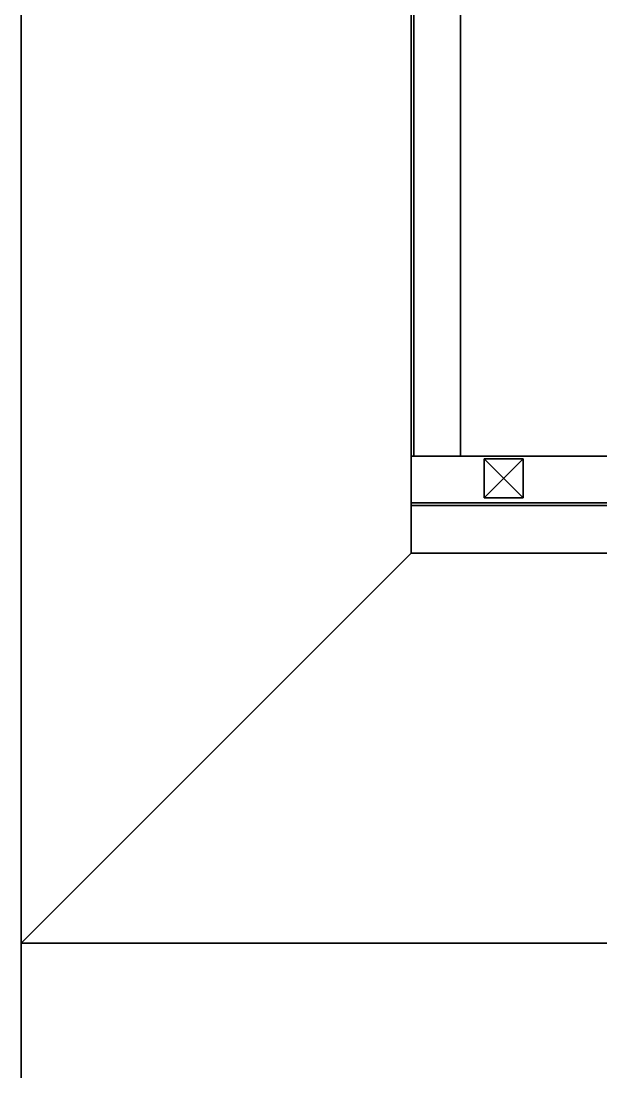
# Model space of a CAD drawing. Extents: x 0 to 5234, y -4951 to 0.
# Drawn here: x 0 to 222.9, y -3232.5 to -2828.4 of the extents above; entities that cross this region are included whole.
import ezdxf

# ---------------------------------------------------------------- set-up
doc = ezdxf.new("R2010")
doc.units = 0
for name, color, linetype in [('LAYER0', 7, 'CONTINUOUS'), ('LAYER1', 7, 'CONTINUOUS'), ('LAYER2', 253, 'CONTINUOUS'), ('LAYER21', 253, 'CONTINUOUS'), ('LAYER22', 253, 'CONTINUOUS'), ('LAYER23', 253, 'CONTINUOUS'), ('LAYER24', 253, 'CONTINUOUS'), ('LAYER25', 253, 'CONTINUOUS'), ('LAYER26', 253, 'CONTINUOUS'), ('LAYER27', 253, 'CONTINUOUS'), ('LAYER28', 253, 'CONTINUOUS'), ('LAYER29', 253, 'CONTINUOUS'), ('LAYER3', 253, 'CONTINUOUS'), ('LAYER30', 253, 'CONTINUOUS'), ('LAYER31', 253, 'CONTINUOUS'), ('LAYER32', 253, 'CONTINUOUS'), ('LAYER33', 7, 'CONTINUOUS'), ('LAYER4', 253, 'CONTINUOUS'), ('LAYER6', 253, 'CONTINUOUS'), ('LAYER7', 253, 'CONTINUOUS')]:
    doc.layers.add(name, color=color, linetype=linetype)

msp = doc.modelspace()

# ---------------------------------------------------------------- linework, layer by layer
at = {"layer": 'LAYER0', "invisible_edges": 1}
for points in [[(5234, 0), (0, -4951), (0, 0), (5234, 0)], [(0, 0, 5), (0, -4951), (0, -4951, 5), (0, 0, 5)], [(0, -4951), (0, 0, 5), (0, 0), (0, -4951)], [(5234, -4951, 5), (0, 0, 5), (0, -4951, 5), (5234, -4951, 5)], [(0, 0, 5), (5234, -4951, 5), (5234, 0, 5), (0, 0, 5)], [(0, -4951), (5234, 0), (5234, -4951), (0, -4951)]]:
    msp.add_3dface(points, dxfattribs=at)
at = {"layer": 'LAYER1', "invisible_edges": 1}
for points in [[(150, -150, 5), (0, -3183, 5), (0, 0, 5), (150, -150, 5)], [(0, 0, 2408), (0, -3183, 5), (0, -3183, 2408), (0, 0, 2408)], [(0, -3183, 5), (0, 0, 2408), (0, 0, 5), (0, -3183, 5)], [(150, -3033, 2408), (0, 0, 2408), (0, -3183, 2408), (150, -3033, 2408)], [(0, 0, 2408), (150, -3033, 2408), (150, -150, 2408), (0, 0, 2408)], [(0, -3183, 5), (150, -150, 5), (150, -3033, 5), (0, -3183, 5)], [(150, -150, 5), (150, -3033, 2408), (150, -3033, 5), (150, -150, 5)], [(150, -3033, 2408), (150, -150, 5), (150, -150, 2408), (150, -3033, 2408)], [(150, -3033, 5), (0, -3183, 2408), (0, -3183, 5), (150, -3033, 5)], [(0, -3183, 2408), (150, -3033, 5), (150, -3033, 2408), (0, -3183, 2408)]]:
    msp.add_3dface(points, dxfattribs=at)
at = {"layer": 'LAYER2', "invisible_edges": 1}
for points in [[(151, -2995.744, 173), (151, -2603.744, 537), (151, -2603.744, 173), (151, -2995.744, 173)], [(151, -2603.744, 537), (151, -2995.744, 173), (151, -2995.744, 537), (151, -2603.744, 537)], [(169, -2995.744, 537), (151, -2603.744, 537), (151, -2995.744, 537), (169, -2995.744, 537)], [(151, -2603.744, 537), (169, -2995.744, 537), (169, -2603.744, 537), (151, -2603.744, 537)], [(169, -2603.744, 173), (151, -2995.744, 173), (151, -2603.744, 173), (169, -2603.744, 173)], [(151, -2995.744, 173), (169, -2603.744, 173), (169, -2995.744, 173), (151, -2995.744, 173)], [(169, -2995.744, 537), (169, -2603.744, 173), (169, -2603.744, 537), (169, -2995.744, 537)], [(169, -2603.744, 173), (169, -2995.744, 537), (169, -2995.744, 173), (169, -2603.744, 173)], [(151, -2995.744, 173), (169, -2995.744, 537), (151, -2995.744, 537), (151, -2995.744, 173)], [(169, -2995.744, 537), (151, -2995.744, 173), (169, -2995.744, 173), (169, -2995.744, 537)]]:
    msp.add_3dface(points, dxfattribs=at)
at = {"layer": 'LAYER21'}
for points in [[(178, -3011.744, 158), (178, -3011.744, 173), (178, -2996.744, 158), (178, -3011.744, 158)], [(178, -2996.744, 158), (178, -3011.744, 173), (178, -2996.744, 173), (178, -2996.744, 158)], [(193, -3011.744, 158), (178, -3011.744, 158), (193, -2996.744, 158), (193, -3011.744, 158)], [(193, -2996.744, 158), (178, -3011.744, 158), (178, -2996.744, 158), (193, -2996.744, 158)], [(193, -2996.744, 158), (178, -2996.744, 158), (193, -2996.744, 173), (193, -2996.744, 158)], [(193, -2996.744, 173), (178, -2996.744, 158), (178, -2996.744, 173), (193, -2996.744, 173)], [(193, -2996.744, 173), (178, -2996.744, 173), (193, -3011.744, 173), (193, -2996.744, 173)], [(193, -3011.744, 173), (178, -2996.744, 173), (178, -3011.744, 173), (193, -3011.744, 173)], [(193, -2996.744, 158), (193, -2996.744, 173), (193, -3011.744, 158), (193, -2996.744, 158)], [(193, -3011.744, 158), (193, -2996.744, 173), (193, -3011.744, 173), (193, -3011.744, 158)], [(193, -3011.744, 158), (193, -3011.744, 173), (178, -3011.744, 158), (193, -3011.744, 158)], [(178, -3011.744, 158), (193, -3011.744, 173), (178, -3011.744, 173), (178, -3011.744, 158)]]:
    msp.add_3dface(points, dxfattribs=at)
at = {"layer": 'LAYER22'}
for points in [[(178, -3011.744, 158), (178, -3011.744, 173), (178, -2996.744, 158), (178, -3011.744, 158)], [(178, -2996.744, 158), (178, -3011.744, 173), (178, -2996.744, 173), (178, -2996.744, 158)], [(193, -3011.744, 158), (178, -3011.744, 158), (193, -2996.744, 158), (193, -3011.744, 158)], [(193, -2996.744, 158), (178, -3011.744, 158), (178, -2996.744, 158), (193, -2996.744, 158)], [(193, -2996.744, 158), (178, -2996.744, 158), (193, -2996.744, 173), (193, -2996.744, 158)], [(193, -2996.744, 173), (178, -2996.744, 158), (178, -2996.744, 173), (193, -2996.744, 173)], [(193, -2996.744, 173), (178, -2996.744, 173), (193, -3011.744, 173), (193, -2996.744, 173)], [(193, -3011.744, 173), (178, -2996.744, 173), (178, -3011.744, 173), (193, -3011.744, 173)], [(193, -2996.744, 158), (193, -2996.744, 173), (193, -3011.744, 158), (193, -2996.744, 158)], [(193, -3011.744, 158), (193, -2996.744, 173), (193, -3011.744, 173), (193, -3011.744, 158)], [(193, -3011.744, 158), (193, -3011.744, 173), (178, -3011.744, 158), (193, -3011.744, 158)], [(178, -3011.744, 158), (193, -3011.744, 173), (178, -3011.744, 173), (178, -3011.744, 158)]]:
    msp.add_3dface(points, dxfattribs=at)
at = {"layer": 'LAYER23'}
for points in [[(178, -3011.744, 158), (178, -3011.744, 173), (178, -2996.744, 158), (178, -3011.744, 158)], [(178, -2996.744, 158), (178, -3011.744, 173), (178, -2996.744, 173), (178, -2996.744, 158)], [(193, -3011.744, 158), (178, -3011.744, 158), (193, -2996.744, 158), (193, -3011.744, 158)], [(193, -2996.744, 158), (178, -3011.744, 158), (178, -2996.744, 158), (193, -2996.744, 158)], [(193, -2996.744, 158), (178, -2996.744, 158), (193, -2996.744, 173), (193, -2996.744, 158)], [(193, -2996.744, 173), (178, -2996.744, 158), (178, -2996.744, 173), (193, -2996.744, 173)], [(193, -2996.744, 173), (178, -2996.744, 173), (193, -3011.744, 173), (193, -2996.744, 173)], [(193, -3011.744, 173), (178, -2996.744, 173), (178, -3011.744, 173), (193, -3011.744, 173)], [(193, -2996.744, 158), (193, -2996.744, 173), (193, -3011.744, 158), (193, -2996.744, 158)], [(193, -3011.744, 158), (193, -2996.744, 173), (193, -3011.744, 173), (193, -3011.744, 158)], [(193, -3011.744, 158), (193, -3011.744, 173), (178, -3011.744, 158), (193, -3011.744, 158)], [(178, -3011.744, 158), (193, -3011.744, 173), (178, -3011.744, 173), (178, -3011.744, 158)]]:
    msp.add_3dface(points, dxfattribs=at)
at = {"layer": 'LAYER24'}
for points in [[(178, -3011.744, 158), (178, -3011.744, 173), (178, -2996.744, 158), (178, -3011.744, 158)], [(178, -2996.744, 158), (178, -3011.744, 173), (178, -2996.744, 173), (178, -2996.744, 158)], [(193, -3011.744, 158), (178, -3011.744, 158), (193, -2996.744, 158), (193, -3011.744, 158)], [(193, -2996.744, 158), (178, -3011.744, 158), (178, -2996.744, 158), (193, -2996.744, 158)], [(193, -2996.744, 158), (178, -2996.744, 158), (193, -2996.744, 173), (193, -2996.744, 158)], [(193, -2996.744, 173), (178, -2996.744, 158), (178, -2996.744, 173), (193, -2996.744, 173)], [(193, -2996.744, 173), (178, -2996.744, 173), (193, -3011.744, 173), (193, -2996.744, 173)], [(193, -3011.744, 173), (178, -2996.744, 173), (178, -3011.744, 173), (193, -3011.744, 173)], [(193, -2996.744, 158), (193, -2996.744, 173), (193, -3011.744, 158), (193, -2996.744, 158)], [(193, -3011.744, 158), (193, -2996.744, 173), (193, -3011.744, 173), (193, -3011.744, 158)], [(193, -3011.744, 158), (193, -3011.744, 173), (178, -3011.744, 158), (193, -3011.744, 158)], [(178, -3011.744, 158), (193, -3011.744, 173), (178, -3011.744, 173), (178, -3011.744, 158)]]:
    msp.add_3dface(points, dxfattribs=at)
at = {"layer": 'LAYER25'}
for points in [[(178, -3011.744, 158), (178, -3011.744, 173), (178, -2996.744, 158), (178, -3011.744, 158)], [(178, -2996.744, 158), (178, -3011.744, 173), (178, -2996.744, 173), (178, -2996.744, 158)], [(193, -3011.744, 158), (178, -3011.744, 158), (193, -2996.744, 158), (193, -3011.744, 158)], [(193, -2996.744, 158), (178, -3011.744, 158), (178, -2996.744, 158), (193, -2996.744, 158)], [(193, -2996.744, 158), (178, -2996.744, 158), (193, -2996.744, 173), (193, -2996.744, 158)], [(193, -2996.744, 173), (178, -2996.744, 158), (178, -2996.744, 173), (193, -2996.744, 173)], [(193, -2996.744, 173), (178, -2996.744, 173), (193, -3011.744, 173), (193, -2996.744, 173)], [(193, -3011.744, 173), (178, -2996.744, 173), (178, -3011.744, 173), (193, -3011.744, 173)], [(193, -2996.744, 158), (193, -2996.744, 173), (193, -3011.744, 158), (193, -2996.744, 158)], [(193, -3011.744, 158), (193, -2996.744, 173), (193, -3011.744, 173), (193, -3011.744, 158)], [(193, -3011.744, 158), (193, -3011.744, 173), (178, -3011.744, 158), (193, -3011.744, 158)], [(178, -3011.744, 158), (193, -3011.744, 173), (178, -3011.744, 173), (178, -3011.744, 158)]]:
    msp.add_3dface(points, dxfattribs=at)
at = {"layer": 'LAYER26'}
for points in [[(178, -3011.744, 158), (178, -3011.744, 173), (178, -2996.744, 158), (178, -3011.744, 158)], [(178, -2996.744, 158), (178, -3011.744, 173), (178, -2996.744, 173), (178, -2996.744, 158)], [(193, -3011.744, 158), (178, -3011.744, 158), (193, -2996.744, 158), (193, -3011.744, 158)], [(193, -2996.744, 158), (178, -3011.744, 158), (178, -2996.744, 158), (193, -2996.744, 158)], [(193, -2996.744, 158), (178, -2996.744, 158), (193, -2996.744, 173), (193, -2996.744, 158)], [(193, -2996.744, 173), (178, -2996.744, 158), (178, -2996.744, 173), (193, -2996.744, 173)], [(193, -2996.744, 173), (178, -2996.744, 173), (193, -3011.744, 173), (193, -2996.744, 173)], [(193, -3011.744, 173), (178, -2996.744, 173), (178, -3011.744, 173), (193, -3011.744, 173)], [(193, -2996.744, 158), (193, -2996.744, 173), (193, -3011.744, 158), (193, -2996.744, 158)], [(193, -3011.744, 158), (193, -2996.744, 173), (193, -3011.744, 173), (193, -3011.744, 158)], [(193, -3011.744, 158), (193, -3011.744, 173), (178, -3011.744, 158), (193, -3011.744, 158)], [(178, -3011.744, 158), (193, -3011.744, 173), (178, -3011.744, 173), (178, -3011.744, 158)]]:
    msp.add_3dface(points, dxfattribs=at)
at = {"layer": 'LAYER27'}
for points in [[(178, -3011.744, 158), (178, -3011.744, 173), (178, -2996.744, 158), (178, -3011.744, 158)], [(178, -2996.744, 158), (178, -3011.744, 173), (178, -2996.744, 173), (178, -2996.744, 158)], [(193, -3011.744, 158), (178, -3011.744, 158), (193, -2996.744, 158), (193, -3011.744, 158)], [(193, -2996.744, 158), (178, -3011.744, 158), (178, -2996.744, 158), (193, -2996.744, 158)], [(193, -2996.744, 158), (178, -2996.744, 158), (193, -2996.744, 173), (193, -2996.744, 158)], [(193, -2996.744, 173), (178, -2996.744, 158), (178, -2996.744, 173), (193, -2996.744, 173)], [(193, -2996.744, 173), (178, -2996.744, 173), (193, -3011.744, 173), (193, -2996.744, 173)], [(193, -3011.744, 173), (178, -2996.744, 173), (178, -3011.744, 173), (193, -3011.744, 173)], [(193, -2996.744, 158), (193, -2996.744, 173), (193, -3011.744, 158), (193, -2996.744, 158)], [(193, -3011.744, 158), (193, -2996.744, 173), (193, -3011.744, 173), (193, -3011.744, 158)], [(193, -3011.744, 158), (193, -3011.744, 173), (178, -3011.744, 158), (193, -3011.744, 158)], [(178, -3011.744, 158), (193, -3011.744, 173), (178, -3011.744, 173), (178, -3011.744, 158)]]:
    msp.add_3dface(points, dxfattribs=at)
at = {"layer": 'LAYER28'}
for points in [[(178, -3011.744, 158), (178, -3011.744, 173), (178, -2996.744, 158), (178, -3011.744, 158)], [(178, -2996.744, 158), (178, -3011.744, 173), (178, -2996.744, 173), (178, -2996.744, 158)], [(193, -3011.744, 158), (178, -3011.744, 158), (193, -2996.744, 158), (193, -3011.744, 158)], [(193, -2996.744, 158), (178, -3011.744, 158), (178, -2996.744, 158), (193, -2996.744, 158)], [(193, -2996.744, 158), (178, -2996.744, 158), (193, -2996.744, 173), (193, -2996.744, 158)], [(193, -2996.744, 173), (178, -2996.744, 158), (178, -2996.744, 173), (193, -2996.744, 173)], [(193, -2996.744, 173), (178, -2996.744, 173), (193, -3011.744, 173), (193, -2996.744, 173)], [(193, -3011.744, 173), (178, -2996.744, 173), (178, -3011.744, 173), (193, -3011.744, 173)], [(193, -2996.744, 158), (193, -2996.744, 173), (193, -3011.744, 158), (193, -2996.744, 158)], [(193, -3011.744, 158), (193, -2996.744, 173), (193, -3011.744, 173), (193, -3011.744, 158)], [(193, -3011.744, 158), (193, -3011.744, 173), (178, -3011.744, 158), (193, -3011.744, 158)], [(178, -3011.744, 158), (193, -3011.744, 173), (178, -3011.744, 173), (178, -3011.744, 158)]]:
    msp.add_3dface(points, dxfattribs=at)
at = {"layer": 'LAYER29'}
for points in [[(178, -3011.744, 158), (178, -3011.744, 173), (178, -2996.744, 158), (178, -3011.744, 158)], [(178, -2996.744, 158), (178, -3011.744, 173), (178, -2996.744, 173), (178, -2996.744, 158)], [(193, -3011.744, 158), (178, -3011.744, 158), (193, -2996.744, 158), (193, -3011.744, 158)], [(193, -2996.744, 158), (178, -3011.744, 158), (178, -2996.744, 158), (193, -2996.744, 158)], [(193, -2996.744, 158), (178, -2996.744, 158), (193, -2996.744, 173), (193, -2996.744, 158)], [(193, -2996.744, 173), (178, -2996.744, 158), (178, -2996.744, 173), (193, -2996.744, 173)], [(193, -2996.744, 173), (178, -2996.744, 173), (193, -3011.744, 173), (193, -2996.744, 173)], [(193, -3011.744, 173), (178, -2996.744, 173), (178, -3011.744, 173), (193, -3011.744, 173)], [(193, -2996.744, 158), (193, -2996.744, 173), (193, -3011.744, 158), (193, -2996.744, 158)], [(193, -3011.744, 158), (193, -2996.744, 173), (193, -3011.744, 173), (193, -3011.744, 158)], [(193, -3011.744, 158), (193, -3011.744, 173), (178, -3011.744, 158), (193, -3011.744, 158)], [(178, -3011.744, 158), (193, -3011.744, 173), (178, -3011.744, 173), (178, -3011.744, 158)]]:
    msp.add_3dface(points, dxfattribs=at)
at = {"layer": 'LAYER3', "invisible_edges": 1}
for points in [[(150, -2584.744, 155), (478, -3014.744, 155), (150, -3014.744, 155), (150, -2584.744, 155)], [(478, -3014.744, 155), (150, -2584.744, 155), (478, -2584.744, 155), (478, -3014.744, 155)], [(150, -3014.744, 173), (150, -2584.744, 155), (150, -3014.744, 155), (150, -3014.744, 173)], [(150, -2584.744, 155), (150, -3014.744, 173), (150, -2584.744, 173), (150, -2584.744, 155)], [(478, -2584.744, 173), (150, -3014.744, 173), (478, -3014.744, 173), (478, -2584.744, 173)], [(150, -3014.744, 173), (478, -2584.744, 173), (150, -2584.744, 173), (150, -3014.744, 173)], [(150, -3014.744, 173), (478, -3014.744, 155), (478, -3014.744, 173), (150, -3014.744, 173)], [(478, -3014.744, 155), (150, -3014.744, 173), (150, -3014.744, 155), (478, -3014.744, 155)]]:
    msp.add_3dface(points, dxfattribs=at)
at = {"layer": 'LAYER30'}
for points in [[(178, -3011.744, 158), (178, -3011.744, 173), (178, -2996.744, 158), (178, -3011.744, 158)], [(178, -2996.744, 158), (178, -3011.744, 173), (178, -2996.744, 173), (178, -2996.744, 158)], [(193, -3011.744, 158), (178, -3011.744, 158), (193, -2996.744, 158), (193, -3011.744, 158)], [(193, -2996.744, 158), (178, -3011.744, 158), (178, -2996.744, 158), (193, -2996.744, 158)], [(193, -2996.744, 158), (178, -2996.744, 158), (193, -2996.744, 173), (193, -2996.744, 158)], [(193, -2996.744, 173), (178, -2996.744, 158), (178, -2996.744, 173), (193, -2996.744, 173)], [(193, -2996.744, 173), (178, -2996.744, 173), (193, -3011.744, 173), (193, -2996.744, 173)], [(193, -3011.744, 173), (178, -2996.744, 173), (178, -3011.744, 173), (193, -3011.744, 173)], [(193, -2996.744, 158), (193, -2996.744, 173), (193, -3011.744, 158), (193, -2996.744, 158)], [(193, -3011.744, 158), (193, -2996.744, 173), (193, -3011.744, 173), (193, -3011.744, 158)], [(193, -3011.744, 158), (193, -3011.744, 173), (178, -3011.744, 158), (193, -3011.744, 158)], [(178, -3011.744, 158), (193, -3011.744, 173), (178, -3011.744, 173), (178, -3011.744, 158)]]:
    msp.add_3dface(points, dxfattribs=at)
at = {"layer": 'LAYER31'}
for points in [[(178, -3011.744, 158), (178, -3011.744, 173), (178, -2996.744, 158), (178, -3011.744, 158)], [(178, -2996.744, 158), (178, -3011.744, 173), (178, -2996.744, 173), (178, -2996.744, 158)], [(193, -3011.744, 158), (178, -3011.744, 158), (193, -2996.744, 158), (193, -3011.744, 158)], [(193, -2996.744, 158), (178, -3011.744, 158), (178, -2996.744, 158), (193, -2996.744, 158)], [(193, -2996.744, 158), (178, -2996.744, 158), (193, -2996.744, 173), (193, -2996.744, 158)], [(193, -2996.744, 173), (178, -2996.744, 158), (178, -2996.744, 173), (193, -2996.744, 173)], [(193, -2996.744, 173), (178, -2996.744, 173), (193, -3011.744, 173), (193, -2996.744, 173)], [(193, -3011.744, 173), (178, -2996.744, 173), (178, -3011.744, 173), (193, -3011.744, 173)], [(193, -2996.744, 158), (193, -2996.744, 173), (193, -3011.744, 158), (193, -2996.744, 158)], [(193, -3011.744, 158), (193, -2996.744, 173), (193, -3011.744, 173), (193, -3011.744, 158)], [(193, -3011.744, 158), (193, -3011.744, 173), (178, -3011.744, 158), (193, -3011.744, 158)], [(178, -3011.744, 158), (193, -3011.744, 173), (178, -3011.744, 173), (178, -3011.744, 158)]]:
    msp.add_3dface(points, dxfattribs=at)
at = {"layer": 'LAYER32'}
for points in [[(178, -3011.744, 158), (178, -3011.744, 173), (178, -2996.744, 158), (178, -3011.744, 158)], [(178, -2996.744, 158), (178, -3011.744, 173), (178, -2996.744, 173), (178, -2996.744, 158)], [(193, -3011.744, 158), (178, -3011.744, 158), (193, -2996.744, 158), (193, -3011.744, 158)], [(193, -2996.744, 158), (178, -3011.744, 158), (178, -2996.744, 158), (193, -2996.744, 158)], [(193, -2996.744, 158), (178, -2996.744, 158), (193, -2996.744, 173), (193, -2996.744, 158)], [(193, -2996.744, 173), (178, -2996.744, 158), (178, -2996.744, 173), (193, -2996.744, 173)], [(193, -2996.744, 173), (178, -2996.744, 173), (193, -3011.744, 173), (193, -2996.744, 173)], [(193, -3011.744, 173), (178, -2996.744, 173), (178, -3011.744, 173), (193, -3011.744, 173)], [(193, -2996.744, 158), (193, -2996.744, 173), (193, -3011.744, 158), (193, -2996.744, 158)], [(193, -3011.744, 158), (193, -2996.744, 173), (193, -3011.744, 173), (193, -3011.744, 158)], [(193, -3011.744, 158), (193, -3011.744, 173), (178, -3011.744, 158), (193, -3011.744, 158)], [(178, -3011.744, 158), (193, -3011.744, 173), (178, -3011.744, 173), (178, -3011.744, 158)]]:
    msp.add_3dface(points, dxfattribs=at)
at = {"layer": 'LAYER33', "invisible_edges": 1}
for points in [[(150, -3033, 5), (3197, -3183, 5), (0, -3183, 5), (150, -3033, 5)], [(150, -3033, 2408), (0, -3183, 5), (0, -3183, 2408), (150, -3033, 2408)], [(0, -3183, 5), (150, -3033, 2408), (150, -3033, 5), (0, -3183, 5)], [(3197, -3183, 5), (150, -3033, 5), (3347, -3033, 5), (3197, -3183, 5)], [(150, -3033, 2408), (3347, -3033, 5), (150, -3033, 5), (150, -3033, 2408)], [(3347, -3033, 5), (150, -3033, 2408), (3347, -3033, 2408), (3347, -3033, 5)], [(3197, -3183, 2408), (0, -3183, 5), (3197, -3183, 5), (3197, -3183, 2408)], [(0, -3183, 5), (3197, -3183, 2408), (0, -3183, 2408), (0, -3183, 5)]]:
    msp.add_3dface(points, dxfattribs=at)
at = {"layer": 'LAYER4', "invisible_edges": 1}
for points in [[(150, -2584.744, 537), (478, -3014.744, 537), (150, -3014.744, 537), (150, -2584.744, 537)], [(478, -3014.744, 537), (150, -2584.744, 537), (478, -2584.744, 537), (478, -3014.744, 537)], [(150, -3014.744, 555), (150, -2584.744, 537), (150, -3014.744, 537), (150, -3014.744, 555)], [(150, -2584.744, 537), (150, -3014.744, 555), (150, -2584.744, 555), (150, -2584.744, 537)], [(478, -2584.744, 555), (150, -3014.744, 555), (478, -3014.744, 555), (478, -2584.744, 555)], [(150, -3014.744, 555), (478, -2584.744, 555), (150, -2584.744, 555), (150, -3014.744, 555)], [(150, -3014.744, 555), (478, -3014.744, 537), (478, -3014.744, 555), (150, -3014.744, 555)], [(478, -3014.744, 537), (150, -3014.744, 555), (150, -3014.744, 537), (478, -3014.744, 537)]]:
    msp.add_3dface(points, dxfattribs=at)
at = {"layer": 'LAYER6', "invisible_edges": 1}
for points in [[(150, -2995.744, 537), (478, -3013.744, 537), (478, -2995.744, 537), (150, -2995.744, 537)], [(478, -3013.744, 537), (150, -2995.744, 537), (150, -3013.744, 537), (478, -3013.744, 537)], [(150, -3013.744, 173), (478, -2995.744, 173), (478, -3013.744, 173), (150, -3013.744, 173)], [(478, -2995.744, 173), (150, -3013.744, 173), (150, -2995.744, 173), (478, -2995.744, 173)], [(150, -2995.744, 537), (150, -3013.744, 173), (150, -3013.744, 537), (150, -2995.744, 537)], [(150, -3013.744, 173), (150, -2995.744, 537), (150, -2995.744, 173), (150, -3013.744, 173)], [(478, -2995.744, 173), (150, -2995.744, 537), (478, -2995.744, 537), (478, -2995.744, 173)], [(150, -2995.744, 537), (478, -2995.744, 173), (150, -2995.744, 173), (150, -2995.744, 537)], [(150, -3013.744, 173), (478, -3013.744, 537), (150, -3013.744, 537), (150, -3013.744, 173)], [(478, -3013.744, 537), (150, -3013.744, 173), (478, -3013.744, 173), (478, -3013.744, 537)]]:
    msp.add_3dface(points, dxfattribs=at)
at = {"layer": 'LAYER7', "invisible_edges": 1}
for points in [[(169, -2995.744, 362.5), (478, -2603.744, 362.5), (169, -2603.744, 362.5), (169, -2995.744, 362.5)], [(478, -2603.744, 362.5), (169, -2995.744, 362.5), (478, -2995.744, 362.5), (478, -2603.744, 362.5)], [(169, -2603.744, 344.5), (169, -2995.744, 362.5), (169, -2603.744, 362.5), (169, -2603.744, 344.5)], [(169, -2995.744, 362.5), (169, -2603.744, 344.5), (169, -2995.744, 344.5), (169, -2995.744, 362.5)], [(478, -2995.744, 344.5), (169, -2603.744, 344.5), (478, -2603.744, 344.5), (478, -2995.744, 344.5)], [(169, -2603.744, 344.5), (478, -2995.744, 344.5), (169, -2995.744, 344.5), (169, -2603.744, 344.5)], [(169, -2995.744, 362.5), (478, -2995.744, 344.5), (478, -2995.744, 362.5), (169, -2995.744, 362.5)], [(478, -2995.744, 344.5), (169, -2995.744, 362.5), (169, -2995.744, 344.5), (478, -2995.744, 344.5)]]:
    msp.add_3dface(points, dxfattribs=at)

# ---------------------------------------------------------------- meshes
at = {"layer": 'LAYER33'}
mesh = msp.add_polymesh((2, 2), dxfattribs=at)
for k, corner in enumerate([(150, -3033, 2408), (3347, -3033, 2408), (0, -3183, 2408), (3197, -3183, 2408)]):
    mesh.set_mesh_vertex(divmod(k, 2), corner)

doc.saveas('drawing.dxf')
